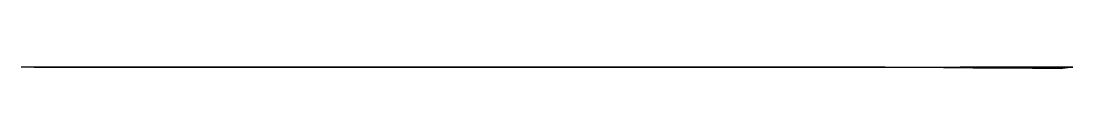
# Model space of a CAD drawing. Header units: metres. Extents: x -1.1 to 25.1, y -4 to -3.9.
import ezdxf

# ---------------------------------------------------------------- set-up
doc = ezdxf.new("R2010")
doc.units = ezdxf.units.M

msp = doc.modelspace()

# ---------------------------------------------------------------- linework, layer by layer
at = {"layer": 'Layer0'}
for p, q in [((-0.978, -3.915, 16.228), (-1.073, -3.915, 15.976)), ((-0.75, -3.915, 0.976), (-1.073, -3.915, 0.976)), ((-1.073, -3.915, 15.976), (-1.073, -3.915, 0.976)), ((4.022, -3.915, 21.228), (-0.978, -3.915, 16.228)), ((-0.75, -3.915, 0.654), (-0.75, -3.915, 0.976)), ((-0.75, -3.915, 0.654), (24.75, -3.915, 0.654)), ((4.25, -3.915, 21.322), (4.022, -3.915, 21.228)), ((4.25, -3.915, 21.322), (24.75, -3.915, 0.976)), ((20.25, -3.915, 21.322), (4.25, -3.915, 21.322)), ((20.402, -3.915, 21.285), (20.25, -3.915, 21.322)), ((22.58, -3.938, 20.172), (20.402, -3.915, 21.285)), ((20.402, -3.915, 21.285), (22.265, -3.915, 12.582)), ((24.066, -3.953, 19.413), (22.265, -3.915, 12.582)), ((24.758, -3.96, 19.059), (22.265, -3.915, 12.582)), ((22.265, -3.915, 12.582), (24.75, -3.915, 0.976)), ((25.072, -3.915, 18.976), (22.265, -3.915, 12.582)), ((22.58, -3.938, 20.172), (22.265, -3.915, 12.582)), ((24.75, -3.915, 0.654), (24.75, -3.915, 0.976)), ((24.75, -3.915, 0.976), (25.072, -3.915, 0.976)), ((25.072, -3.915, 18.976), (24.758, -3.96, 19.059)), ((25.072, -3.915, 0.976), (25.072, -3.915, 18.976)), ((24.066, -3.953, 19.413), (22.58, -3.938, 20.172)), ((24.758, -3.96, 19.059), (24.066, -3.953, 19.413))]:
    msp.add_line(p, q, dxfattribs=at)

doc.saveas('drawing.dxf')
